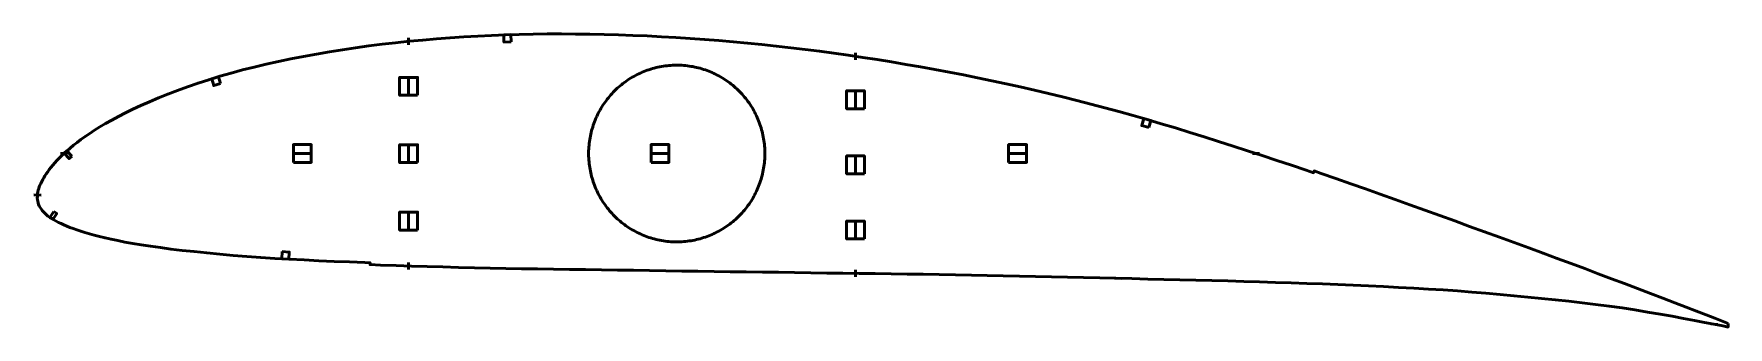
# Model space of a CAD drawing. Header units: metres. Extents: x -3 to 944, y -97 to 67.
import ezdxf

# ---------------------------------------------------------------- set-up
doc = ezdxf.new("R2010")
doc.units = ezdxf.units.M
doc.layers.add('Layer', color=1, linetype='Continuous', lineweight=50)

msp = doc.modelspace()

# ---------------------------------------------------------------- linework, layer by layer
at = {"layer": 'Layer'}
for p, q in [((206.25, 60.65), (206.25, 64.65)), ((356.25, 49.35), (356.25, 49.85)), ((456.25, 52.28), (456.25, 56.28)), ((206.25, 43.05), (206.25, 32.05)), ((456.25, 35.54), (456.25, 24.54)), ((15.5, 0), (11.5, 0)), ((152.35, 0), (141.35, 0)), ((206.25, 5.4), (206.25, -5.6)), ((306.95, 0), (306.45, 0)), ((352.37, 0), (341.37, 0)), ((405.55, 0), (406.05, 0)), ((456.25, -0.83), (456.25, -11.83)), ((552.39, 0), (541.39, 0)), ((678.24, 0), (682.24, 0)), ((0.66, -23.35), (-3.32, -23.04)), ((206.25, -32.24), (206.25, -43.24)), ((456.25, -37.2), (456.25, -48.2)), ((356.25, -49.35), (356.25, -49.85)), ((206.25, -60.84), (206.25, -64.84)), ((456.25, -64.95), (456.25, -68.95)), ((601.04, -69.55), (605.02, -69.85)), ((869.98, -66.53), (869.8, -66.99)), ((865.39, -83.2), (865.32, -83.69)), ((907.41, -80.66), (907.22, -81.12)), ((904.98, -89.02), (904.89, -89.51)), ((924.66, -92.57), (924.58, -93.06)), ((926.11, -87.81), (925.91, -88.26)), ((934.57, -95.21), (938.56, -95.52))]:
    msp.add_line(p, q, dxfattribs=at)
for points in [[(944.31, -94.96), (941.49, -93.81), (936.94, -92.05), (932.02, -90.1), (926.64, -88.01), (920.78, -85.77), (914.47, -83.37), (907.8, -80.81), (900.81, -78.14), (893.63, -75.4), (886.37, -72.66), (879.05, -69.96), (871.64, -67.16), (864.13, -64.31), (856.5, -61.47), (848.74, -58.6), (840.85, -55.72), (832.81, -52.77), (824.64, -49.78), (816.38, -46.76), (808.06, -43.72), (799.72, -40.68), (791.37, -37.63), (783.02, -34.61), (774.67, -31.59), (766.33, -28.6), (758.01, -25.61), (749.71, -22.65), (741.45, -19.73), (733.21, -16.84), (724.97, -13.97), (716.76, -11.14), (712.69, -9.75), (712.35, -10.74), (708.23, -9.33), (700.05, -6.56), (691.89, -3.83), (683.73, -1.14), (675.57, 1.52), (667.42, 4.16), (659.28, 6.76), (651.2, 9.32), (643.18, 11.82), (635.2, 14.26), (627.27, 16.63), (619.35, 18.95), (611.45, 21.21), (603.56, 23.41), (595.68, 25.56), (587.81, 27.64), (579.95, 29.67), (572.07, 31.64), (564.19, 33.55), (556.29, 35.41), (548.37, 37.22), (540.43, 38.97), (532.49, 40.68), (524.53, 42.33), (516.56, 43.92), (508.57, 45.46), (500.55, 46.95), (492.5, 48.4), (484.44, 49.8), (476.38, 51.15), (468.31, 52.45), (460.24, 53.69), (452.18, 54.89), (444.12, 56.03), (436.07, 57.11), (428.02, 58.14), (419.98, 59.11), (411.94, 60.02), (403.9, 60.88), (395.87, 61.68), (387.84, 62.42), (379.81, 63.11), (371.78, 63.73), (363.74, 64.3), (355.69, 64.81), (347.66, 65.26), (339.62, 65.66), (331.6, 66), (323.59, 66.27), (315.59, 66.49), (307.6, 66.65), (299.63, 66.76), (291.7, 66.8), (283.82, 66.79), (275.98, 66.7), (268.2, 66.55), (260.43, 66.31), (252.68, 66), (244.93, 65.62), (237.21, 65.17), (229.5, 64.65), (221.82, 64.06), (214.17, 63.41), (206.55, 62.68), (198.98, 61.88), (191.46, 61.01), (183.99, 60.06), (176.57, 59.05), (169.21, 57.96), (161.93, 56.79), (154.69, 55.53), (147.5, 54.21), (140.4, 52.83), (133.44, 51.39), (126.61, 49.89), (119.92, 48.31), (113.37, 46.66), (106.95, 44.93), (100.66, 43.12), (94.5, 41.24), (88.5, 39.3), (82.67, 37.3), (77.01, 35.25), (71.55, 33.16), (66.3, 31.06), (61.29, 28.95), (56.54, 26.86), (52.06, 24.78), (47.86, 22.73), (43.92, 20.7), (40.23, 18.71), (36.79, 16.76), (33.6, 14.86), (30.63, 13.03), (27.89, 11.24), (25.35, 9.51), (23, 7.83), (20.83, 6.2), (18.82, 4.61), (16.96, 3.06), (15.23, 1.57), (13.63, 0.11), (12.14, -1.29), (10.76, -2.66), (9.49, -3.99), (8.31, -5.29), (7.22, -6.55), (6.2, -7.78), (5.27, -8.98), (4.41, -10.15), (3.61, -11.31), (2.86, -12.43), (2.19, -13.5), (1.59, -14.55), (1.04, -15.62), (0.54, -16.66), (0.09, -17.64), (-0.28, -18.6), (-0.59, -19.56), (-0.85, -20.52), (-1.07, -21.45), (-1.23, -22.35), (-1.34, -23.26), (-1.39, -24.09), (-1.4, -24.94), (-1.33, -25.79), (-1.18, -26.65), (-0.96, -27.52), (-0.66, -28.39), (-0.29, -29.25), (0.16, -30.09), (0.69, -30.93), (1.31, -31.75), (2.01, -32.56), (2.78, -33.36), (3.63, -34.14), (4.55, -34.91), (5.55, -35.65), (6.64, -36.38), (7.81, -37.09), (9.07, -37.79), (10.43, -38.48), (11.88, -39.17), (13.42, -39.86), (15.07, -40.56), (16.83, -41.26), (18.7, -41.97), (20.71, -42.68), (22.86, -43.39), (25.18, -44.11), (27.69, -44.83), (30.39, -45.57), (33.31, -46.33), (36.47, -47.1), (39.88, -47.88), (43.59, -48.66), (47.61, -49.44), (51.99, -50.21), (56.75, -50.99), (61.91, -51.78), (67.44, -52.56), (73.36, -53.34), (79.65, -54.09), (86.32, -54.81), (93.33, -55.52), (100.62, -56.21), (108.12, -56.88), (115.76, -57.51), (123.53, -58.08), (131.45, -58.59), (139.54, -59.05), (147.79, -59.47), (156.14, -59.88), (164.61, -60.24), (173.19, -60.59), (181.85, -60.93), (184.75, -61.03), (184.71, -62.08), (190.51, -62.3), (199.22, -62.61), (207.92, -62.9), (216.64, -63.15), (225.41, -63.38), (234.22, -63.6), (243.05, -63.81), (251.86, -64.01), (260.67, -64.19), (269.49, -64.34), (278.36, -64.47), (287.27, -64.6), (296.19, -64.73), (305.14, -64.87), (314.1, -65), (323.08, -65.12), (332.08, -65.24), (341.09, -65.36), (350.09, -65.49), (359.11, -65.62), (368.12, -65.75), (377.12, -65.88), (386.12, -66), (395.13, -66.12), (404.14, -66.24), (413.15, -66.36), (422.16, -66.49), (431.17, -66.62), (440.18, -66.74), (449.18, -66.86), (458.19, -66.97), (467.19, -67.09), (476.17, -67.21), (485.15, -67.34), (494.13, -67.48), (503.1, -67.63), (512.07, -67.78), (521.02, -67.94), (529.96, -68.11), (538.91, -68.29), (547.88, -68.49), (556.86, -68.69), (565.85, -68.89), (574.84, -69.08), (583.83, -69.27), (592.82, -69.47), (601.8, -69.67), (610.78, -69.88), (619.77, -70.09), (628.74, -70.3), (637.69, -70.51), (646.62, -70.72), (655.53, -70.95), (664.45, -71.2), (673.38, -71.46), (682.29, -71.71), (691.16, -71.97), (699.97, -72.24), (708.71, -72.53), (717.42, -72.84), (726.08, -73.17), (734.67, -73.51), (743.16, -73.89), (751.6, -74.32), (760.03, -74.79), (768.43, -75.27), (776.75, -75.75), (784.91, -76.23), (792.91, -76.79), (800.88, -77.44), (808.85, -78.09), (816.74, -78.72), (824.52, -79.41), (832.26, -80.18), (839.98, -80.95), (847.63, -81.68), (855.16, -82.45), (862.65, -83.35), (870.19, -84.32), (877.69, -85.28), (884.99, -86.26), (892.14, -87.36), (899.25, -88.54), (906.22, -89.74), (912.96, -90.91), (919.37, -92.08), (925.44, -93.23), (931.13, -94.3), (936.41, -95.33), (941.28, -96.31), (944.29, -96.94)], [(405.55, 0), (405.53, 1.04), (405.5, 2.07), (405.45, 3.11), (405.37, 4.14), (405.27, 5.18), (405.15, 6.21), (405.01, 7.23), (404.85, 8.26), (404.67, 9.28), (404.46, 10.3), (404.23, 11.31), (403.99, 12.31), (403.72, 13.32), (403.43, 14.31), (403.12, 15.3), (402.78, 16.28), (402.43, 17.26), (402.06, 18.23), (401.67, 19.19), (401.26, 20.14), (400.82, 21.08), (400.37, 22.01), (399.9, 22.94), (399.41, 23.85), (398.9, 24.75), (398.37, 25.64), (397.82, 26.52), (397.26, 27.39), (396.67, 28.25), (396.07, 29.09), (395.45, 29.93), (394.81, 30.74), (394.16, 31.55), (393.49, 32.34), (392.8, 33.11), (392.1, 33.88), (391.38, 34.62), (390.65, 35.35), (389.9, 36.07), (389.13, 36.77), (388.35, 37.45), (387.56, 38.12), (386.75, 38.77), (385.93, 39.4), (385.1, 40.02), (384.25, 40.62), (383.39, 41.2), (382.52, 41.76), (381.64, 42.3), (380.75, 42.83), (379.84, 43.33), (378.93, 43.82), (378, 44.29), (377.07, 44.74), (376.13, 45.17), (375.17, 45.57), (374.21, 45.96), (373.25, 46.33), (372.27, 46.68), (371.29, 47), (370.3, 47.31), (369.3, 47.59), (368.3, 47.86), (367.29, 48.1), (366.28, 48.32), (365.26, 48.52), (364.24, 48.7), (363.22, 48.86), (362.19, 49), (361.16, 49.11), (360.13, 49.2), (359.1, 49.27), (358.06, 49.32), (357.03, 49.35), (355.99, 49.35), (354.96, 49.34), (353.92, 49.3), (352.89, 49.24), (351.85, 49.16), (350.82, 49.05), (349.79, 48.93), (348.77, 48.78), (347.75, 48.62), (346.73, 48.43), (345.71, 48.21), (344.7, 47.98), (343.7, 47.73), (342.7, 47.45), (341.71, 47.16), (340.72, 46.84), (339.74, 46.51), (338.77, 46.15), (337.81, 45.77), (336.85, 45.37), (335.9, 44.95), (334.96, 44.52), (334.03, 44.06), (333.11, 43.58), (332.2, 43.08), (331.3, 42.57), (330.42, 42.03), (329.54, 41.48), (328.67, 40.91), (327.82, 40.32), (326.98, 39.71), (326.16, 39.09), (325.34, 38.45), (324.54, 37.79), (323.76, 37.11), (322.98, 36.42), (322.23, 35.71), (321.48, 34.99), (320.76, 34.25), (320.05, 33.5), (319.35, 32.73), (318.67, 31.94), (318.01, 31.15), (317.37, 30.34), (316.74, 29.51), (316.13, 28.67), (315.53, 27.82), (314.96, 26.96), (314.4, 26.09), (313.86, 25.2), (313.34, 24.3), (312.84, 23.39), (312.36, 22.48), (311.9, 21.55), (311.46, 20.61), (311.04, 19.66), (310.63, 18.71), (310.25, 17.74), (309.89, 16.77), (309.55, 15.79), (309.23, 14.81), (308.93, 13.81), (308.65, 12.82), (308.39, 11.81), (308.15, 10.8), (307.93, 9.79), (307.74, 8.77), (307.57, 7.75), (307.41, 6.72), (307.28, 5.69), (307.18, 4.66), (307.09, 3.63), (307.02, 2.59), (306.98, 1.56), (306.96, 0.52), (306.96, -0.52), (306.98, -1.56), (307.02, -2.59), (307.09, -3.63), (307.18, -4.66), (307.28, -5.69), (307.41, -6.72), (307.57, -7.75), (307.74, -8.77), (307.93, -9.79), (308.15, -10.8), (308.39, -11.81), (308.65, -12.82), (308.93, -13.81), (309.23, -14.81), (309.55, -15.79), (309.89, -16.77), (310.25, -17.74), (310.63, -18.71), (311.04, -19.66), (311.46, -20.61), (311.9, -21.55), (312.36, -22.48), (312.84, -23.39), (313.34, -24.3), (313.86, -25.2), (314.4, -26.09), (314.96, -26.96), (315.53, -27.82), (316.13, -28.67), (316.74, -29.51), (317.37, -30.34), (318.01, -31.15), (318.67, -31.94), (319.35, -32.73), (320.05, -33.5), (320.76, -34.25), (321.48, -34.99), (322.23, -35.71), (322.98, -36.42), (323.76, -37.11), (324.54, -37.79), (325.34, -38.45), (326.16, -39.09), (326.98, -39.71), (327.82, -40.32), (328.67, -40.91), (329.54, -41.48), (330.42, -42.03), (331.3, -42.57), (332.2, -43.08), (333.11, -43.58), (334.03, -44.06), (334.96, -44.52), (335.9, -44.95), (336.85, -45.37), (337.81, -45.77), (338.77, -46.15), (339.74, -46.51), (340.72, -46.84), (341.71, -47.16), (342.7, -47.45), (343.7, -47.73), (344.7, -47.98), (345.71, -48.21), (346.73, -48.43), (347.75, -48.62), (348.77, -48.78), (349.79, -48.93), (350.82, -49.05), (351.85, -49.16), (352.89, -49.24), (353.92, -49.3), (354.96, -49.34), (355.99, -49.35), (357.03, -49.35), (358.06, -49.32), (359.1, -49.27), (360.13, -49.2), (361.16, -49.11), (362.19, -49), (363.22, -48.86), (364.24, -48.7), (365.26, -48.52), (366.28, -48.32), (367.29, -48.1), (368.3, -47.86), (369.3, -47.59), (370.3, -47.31), (371.29, -47), (372.27, -46.68), (373.25, -46.33), (374.21, -45.96), (375.17, -45.57), (376.13, -45.17), (377.07, -44.74), (378, -44.29), (378.93, -43.82), (379.84, -43.33), (380.75, -42.83), (381.64, -42.3), (382.52, -41.76), (383.39, -41.2), (384.25, -40.62), (385.1, -40.02), (385.93, -39.4), (386.75, -38.77), (387.56, -38.12), (388.35, -37.45), (389.13, -36.77), (389.9, -36.07), (390.65, -35.35), (391.38, -34.62), (392.1, -33.88), (392.8, -33.11), (393.49, -32.34), (394.16, -31.55), (394.81, -30.74), (395.45, -29.93), (396.07, -29.09), (396.67, -28.25), (397.26, -27.39), (397.82, -26.52), (398.37, -25.64), (398.9, -24.75), (399.41, -23.85), (399.9, -22.94), (400.37, -22.01), (400.82, -21.08), (401.26, -20.14), (401.67, -19.19), (402.06, -18.23), (402.43, -17.26), (402.78, -16.28), (403.12, -15.3), (403.43, -14.31), (403.72, -13.32), (403.99, -12.31), (404.23, -11.31), (404.46, -10.3), (404.67, -9.28), (404.85, -8.26), (405.01, -7.23), (405.15, -6.21), (405.27, -5.18), (405.37, -4.14), (405.45, -3.11), (405.5, -2.07), (405.53, -1.04), (405.55, 0)]]:
    msp.add_lwpolyline(points, close=True, dxfattribs=at)
for points in [[(263.59, 62.4), (259.59, 62.28), (259.47, 66.28), (263.47, 66.4), (263.59, 62.4)], [(101.11, 39.07), (97.29, 37.91), (96.12, 41.73), (99.95, 42.9), (101.11, 39.07)], [(211.25, 32.55), (201.25, 32.55), (201.25, 42.55), (211.25, 42.55), (211.25, 32.55)], [(461.25, 25.04), (451.25, 25.04), (451.25, 35.04), (461.25, 35.04), (461.25, 25.04)], [(620.21, 14.53), (616.38, 15.65), (617.5, 19.49), (621.34, 18.37), (620.21, 14.53)], [(17.82, -1.49), (16.34, -2.83), (13.65, 0.14), (15.13, 1.48), (17.82, -1.49)], [(141.85, -5), (141.85, 5), (151.85, 5), (151.85, -5), (141.85, -5)], [(211.25, -5.1), (201.25, -5.1), (201.25, 4.9), (211.25, 4.9), (211.25, -5.1)], [(341.87, -5), (341.87, 5), (351.87, 5), (351.87, -5), (341.87, -5)], [(541.89, -5), (541.89, 5), (551.89, 5), (551.89, -5), (541.89, -5)], [(461.25, -11.33), (451.25, -11.33), (451.25, -1.33), (461.25, -1.33), (461.25, -11.33)], [(7.82, -32.35), (9.48, -33.47), (7.26, -36.79), (5.59, -35.68), (7.82, -32.35)], [(211.25, -42.74), (201.25, -42.74), (201.25, -32.74), (211.25, -32.74), (211.25, -42.74)], [(461.25, -47.7), (451.25, -47.7), (451.25, -37.7), (461.25, -37.7), (461.25, -47.7)], [(135.53, -54.81), (139.53, -55.04), (139.3, -59.03), (135.31, -58.81), (135.53, -54.81)]]:
    msp.add_lwpolyline(points, dxfattribs=at)

doc.saveas('drawing.dxf')
